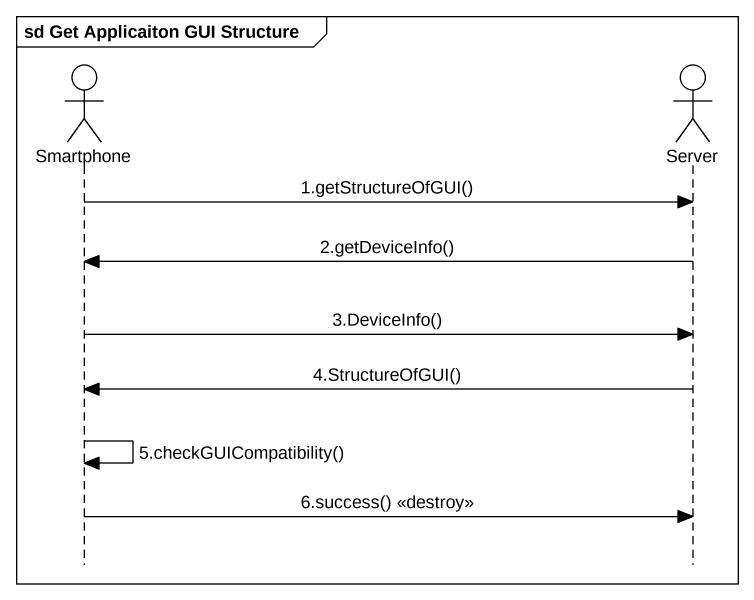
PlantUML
@startuml
mainframe sd Get Applicaiton GUI Structure
hide footbox
actor Smartphone
actor Server

Smartphone -> Server : 1.getStructureOfGUI()
Server -> Smartphone : 2.getDeviceInfo()
Smartphone -> Server : 3.DeviceInfo()
Server -> Smartphone : 4.StructureOfGUI()
Smartphone -> Smartphone : 5.checkGUICompatibility()
Smartphone -> Server : 6.success() <<destroy>>
@enduml
